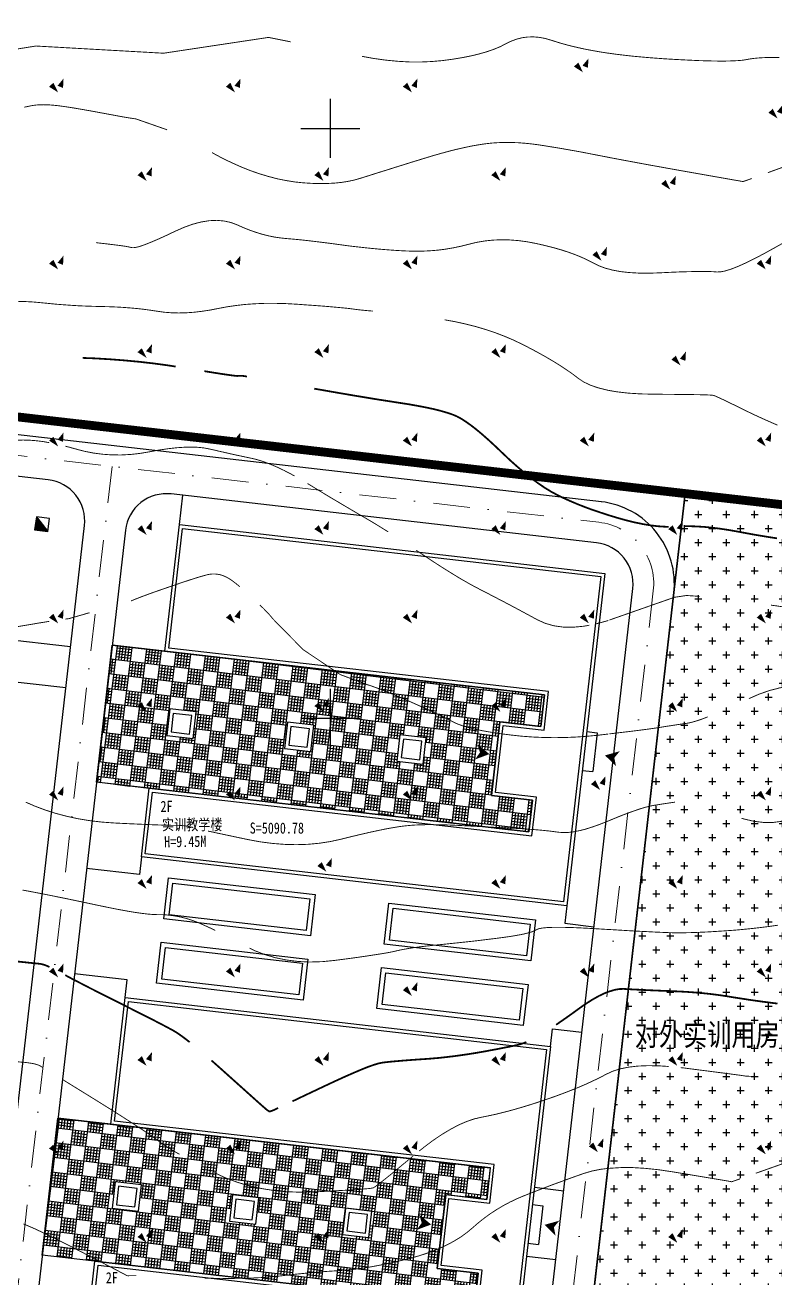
# Model space of a CAD drawing. Extents: x 496261 to 1768172, y 3738341 to 4579341.
# Drawn here: x 497048.2 to 497175.4, y 4379305.1 to 4379517.5 of the extents above; entities that cross this region are included whole.
import ezdxf

# ---------------------------------------------------------------- set-up
doc = ezdxf.new("R2010")
doc.units = 0
doc.header["$MEASUREMENT"] = 0
doc.linetypes.add('DASHDOT2', pattern=[0.5, 0.25, -0.125, 0, -0.125])
doc.linetypes.add('DIVIDE', pattern=[1.25, 0.5, -0.25, 0, -0.25, 0, -0.25])
doc.layers.get('0').update_dxf_attribs({"color": 8, "linetype": 'CONTINUOUS'})
for name, color, linetype in [('0-road', 33, 'CONTINUOUS'), ('DGX', 8, 'CONTINUOUS'), ('DMTZ', 8, 'CONTINUOUS'), ('GN-草地', 7, 'CONTINUOUS'), ('PUB_DIM', 3, 'CONTINUOUS'), ('PUB_TEXT', 7, 'CONTINUOUS'), ('TK', 8, 'CONTINUOUS'), ('WALL', 2, 'CONTINUOUS'), ('小品', 1, 'CONTINUOUS'), ('用地红线', 1, 'DIVIDE'), ('看线', 92, 'CONTINUOUS'), ('车行道', 5, 'CONTINUOUS'), ('铺地', 25, 'CONTINUOUS')]:
    doc.layers.add(name, color=color, linetype=linetype)
doc.layers.add('道路红线', color=1, linetype='CONTINUOUS', lineweight=0)
doc.styles.add('HT', font='simhei.ttf', dxfattribs={"width": 0.8})
pattern_1 = [(353, (525972.8787, 4388733.8163), (0.30467336, 2.48136538), []), (353, (525972.9396, 4388734.3126), (0.6093467, 4.96273076), [2.5, -2.5]), (353, (525973.0006, 4388734.809), (0.6093467, 4.96273076), [2.5, -2.5]), (353, (525973.0615, 4388735.305), (0.6093467, 4.96273076), [2.5, -2.5]), (353, (525973.1224, 4388735.8014), (0.6093467, 4.96273076), [2.5, -2.5]), (353, (525973.2443, 4388736.794), (0.6093467, 4.96273076), [-2.5, 2.5]), (353, (525973.305, 4388737.29), (0.6093467, 4.96273076), [-2.5, 2.5]), (353, (525973.366, 4388737.7865), (0.6093467, 4.96273076), [-2.5, 2.5]), (353, (525973.427, 4388738.283), (0.6093467, 4.96273076), [-2.5, 2.5]), (83, (525972.8787, 4388733.8163), (-2.48136538, 0.30467336), []), (83, (525973.375, 4388733.7554), (-4.96273076, 0.6093467), [2.5, -2.5]), (83, (525973.871, 4388733.6945), (-4.96273076, 0.6093467), [2.5, -2.5]), (83, (525974.3675, 4388733.6335), (-4.96273076, 0.6093467), [2.5, -2.5]), (83, (525974.864, 4388733.5726), (-4.96273076, 0.6093467), [2.5, -2.5]), (83, (525975.8563, 4388733.4507), (-4.96273076, 0.6093467), [-2.5, 2.5]), (83, (525976.3526, 4388733.39), (-4.96273076, 0.6093467), [-2.5, 2.5]), (83, (525976.849, 4388733.329), (-4.96273076, 0.6093467), [-2.5, 2.5]), (83, (525977.345, 4388733.268), (-4.96273076, 0.6093467), [-2.5, 2.5])]

# ---------------------------------------------------------------- blocks, each defined once
blk = doc.blocks.new('gc090')
for points in [[(-1.02, 0.41, 1, 0, 0), (0.15, -0.9, 0, 0, 0)], [(1.07, 1.45, 0, 1, 0), (0.52, 0.05, 1, 1, 0)]]:
    blk.add_lwpolyline(points, format="xyseb")
blk = doc.blocks.new('QAWE32')
at = {"layer": 'WALL', "color": 6, "ltscale": 10}
for p, q in [((4264959, -5852623), (4266759, -5852623)), ((4266759, -5852623), (4266759, -5859223)), ((4264959, -5859223), (4266759, -5859223))]:
    blk.add_line(p, q, dxfattribs=at)
at = {"layer": 'WALL', "ltscale": 10}
for points in [[(4192359, -5847223), (4192359, -5825623), (4264959, -5825623), (4264959, -5882323), (4192359, -5882323), (4192359, -5870623), (4257159, -5870623), (4257159, -5865223), (4250157, -5865223), (4250157, -5852623), (4257159, -5852623), (4257159, -5847223), (4192359, -5847223)], [(4192959, -5846623), (4192959, -5826223), (4264359, -5826223), (4264359, -5881723), (4192959, -5881723), (4192959, -5871223), (4257759, -5871223), (4257759, -5864623), (4250757, -5864623), (4250757, -5853223), (4257759, -5853223), (4257759, -5846623)]]:
    blk.add_lwpolyline(points, close=True, dxfattribs=at)

msp = doc.modelspace()

# ---------------------------------------------------------------- hatches: boundary and pattern name
h = msp.add_hatch()
h.set_pattern_fill('CROSS', color=8, scale=1.5, style=0)
h.set_pattern_definition([(0, (492730.299, 4384732.8264), (2.38125, 2.38125), [1.190625, -3.571875]), (90, (492730.8944, 4384732.2311), (-2.38125, 2.38125), [1.190625, -3.571875])])
h.paths.add_polyline_path([(497160.17, 4379438.09), (497205, 4379432.95), (497181.73, 4379248.73), (497139, 4379253.64)])
at = {"layer": 'GN-草地'}
h = msp.add_hatch(dxfattribs=at)
h.set_pattern_fill('LZX_PAT003', color=8, scale=4, angle=353, style=0)
h.set_pattern_definition(pattern_1)
h.paths.add_polyline_path([(497063.01, 4379412.41), (497060.34, 4379389.16), (497133.66, 4379380.74), (497134.28, 4379386.11), (497127.32, 4379386.91), (497128.76, 4379399.42), (497129.35, 4379399.36), (497135.71, 4379398.63), (497136.33, 4379403.99)])
h.paths.add_polyline_path([(497111.77, 4379397.2), (497116.24, 4379396.69), (497115.73, 4379392.22), (497111.26, 4379392.73)], flags=16)
h.paths.add_polyline_path([(497097.19, 4379398.83), (497096.67, 4379394.36), (497092.2, 4379394.87), (497092.72, 4379399.34)], flags=16)
h.paths.add_polyline_path([(497077.23, 4379401.07), (497076.72, 4379396.6), (497072.25, 4379397.11), (497072.76, 4379401.58)], flags=16)
h = msp.add_hatch(dxfattribs=at)
h.set_pattern_fill('LZX_PAT003', color=8, scale=4, angle=353, style=0)
h.set_pattern_definition(pattern_1)
h.paths.add_polyline_path([(497053.81, 4379332.23), (497051.14, 4379308.99), (497124.46, 4379300.57), (497125.07, 4379305.93), (497118.11, 4379306.73), (497119.55, 4379319.25), (497120.15, 4379319.18), (497126.51, 4379318.45), (497127.12, 4379323.82)])
h.paths.add_polyline_path([(497102.58, 4379316.99), (497107.05, 4379316.47), (497106.53, 4379312), (497102.06, 4379312.52)], flags=16)
h.paths.add_polyline_path([(497087.87, 4379318.71), (497087.36, 4379314.24), (497082.89, 4379314.75), (497083.4, 4379319.23)], flags=16)
h.paths.add_polyline_path([(497067.96, 4379320.9), (497067.44, 4379316.43), (497062.97, 4379316.94), (497063.49, 4379321.41)], flags=16)
at = {"layer": 'PUB_DIM'}
for points in [[(497125.36, 4379394.2), (497124.53, 4379393.03), (497126.97, 4379393.93), (497124.97, 4379395.59)], [(497148.15, 4379393.31), (497149.07, 4379394.42), (497146.57, 4379393.71), (497148.43, 4379391.9)], [(497115.48, 4379314.46), (497114.65, 4379313.29), (497117.09, 4379314.19), (497115.09, 4379315.85)], [(497137.9, 4379313.73), (497138.82, 4379314.84), (497136.32, 4379314.14), (497138.18, 4379312.32)]]:
    msp.add_hatch(color=256, dxfattribs=at).paths.add_polyline_path(points)
at = {"layer": '看线'}
msp.add_hatch(color=256, dxfattribs=at).paths.add_polyline_path([(497049.85, 4379431.95), (497052.08, 4379431.64), (497050.15, 4379434.18)])

# ---------------------------------------------------------------- linework, layer by layer
for p, q in [((497160.17, 4379438.09, 1400.7), (497155.72, 4379399.34, 1400.7)), ((497071.95, 4379411.38, 1400.7), (497063.01, 4379412.41, 1400.7))]:
    msp.add_line(p, q)
at = {"color": 99}
for p, q in [((497069.28, 4379388.13, 1400.7), (497060.34, 4379389.16, 1400.7)), ((497062.75, 4379331.21, 1400.7), (497053.81, 4379332.23, 1400.7))]:
    msp.add_line(p, q, dxfattribs=at)
at = {"elevation": 1400.7}
for points in [[(497074.41, 4379432.84), (497074.98, 4379437.81)], [(497067.95, 4379376.51), (497067.61, 4379373.53), (497058.66, 4379374.56)], [(497140.07, 4379368.23), (497139.73, 4379365.25), (497144.7, 4379364.68)], [(497065.21, 4379352.67), (497065.55, 4379355.65), (497056.61, 4379356.67)], [(497137.34, 4379344.39), (497137.68, 4379347.37), (497142.65, 4379346.8)], [(497139.56, 4379319.87), (497134.59, 4379320.44)], [(497138.22, 4379308.22), (497133.25, 4379308.79)]]:
    msp.add_lwpolyline(points, dxfattribs=at)
for points in [[(497160.17, 4379438.09), (497205, 4379432.95), (497181.73, 4379248.73), (497139, 4379253.64)], [(497060.34, 4379389.16), (497063.01, 4379412.41), (497136.33, 4379403.99), (497135.71, 4379398.63), (497129.35, 4379399.36), (497128.76, 4379399.42), (497127.32, 4379386.91), (497134.28, 4379386.11), (497133.66, 4379380.74)], [(497051.14, 4379308.99), (497053.81, 4379332.23), (497127.12, 4379323.82), (497126.51, 4379318.45), (497120.15, 4379319.18), (497119.55, 4379319.25), (497118.11, 4379306.73), (497125.07, 4379305.93), (497124.46, 4379300.57)]]:
    msp.add_lwpolyline(points, close=True, dxfattribs=at)
at = {"layer": '0-road', "linetype": 'Continuous', "ltscale": 5}
for p, q in [((497055.93, 4379412.1, 1400.7), (497044.01, 4379413.47, 1400.7)), ((497055.13, 4379405.15, 1400.7), (497043.21, 4379406.52, 1400.7))]:
    msp.add_line(p, q, dxfattribs=at)
at = {"layer": 'DGX', "color": 8, "linetype": 'Continuous'}
for points, const_width, elevation in [([(497023.29, 4379507.85), (497035.55, 4379511.65), (497050.07, 4379513.96), (497071.71, 4379512.74), (497089.51, 4379515.42), (497093.25, 4379514.67)], 0.15, 1409.5), ([(497105.37, 4379512.21), (497107.42, 4379511.84), (497109.46, 4379511.56), (497111.45, 4379511.37), (497113.4, 4379511.26), (497115.31, 4379511.25), (497117.17, 4379511.33), (497118.99, 4379511.49), (497120.73, 4379511.72), (497122.35, 4379511.99), (497123.87, 4379512.29), (497125.27, 4379512.63), (497126.56, 4379513), (497127.73, 4379513.41), (497128.8, 4379513.85), (497129.74, 4379514.34), (497130.65, 4379514.78), (497131.57, 4379515.12), (497132.5, 4379515.36), (497133.46, 4379515.49), (497134.43, 4379515.51), (497135.42, 4379515.43), (497136.43, 4379515.24), (497137.46, 4379514.94), (497138.52, 4379514.6), (497139.62, 4379514.28), (497140.76, 4379513.98), (497141.94, 4379513.7), (497143.17, 4379513.43), (497144.44, 4379513.19), (497145.75, 4379512.96), (497147.1, 4379512.75), (497147.15, 4379512.74)], 0.15, 1409.5), ([(497147.13, 4379512.75), (497148.51, 4379512.56), (497150, 4379512.38), (497151.56, 4379512.21), (497153.2, 4379512.06), (497154.92, 4379511.92), (497156.71, 4379511.79), (497158.58, 4379511.68), (497160.53, 4379511.58), (497162.42, 4379511.49), (497164.13, 4379511.44), (497165.66, 4379511.41), (497167.01, 4379511.41), (497168.18, 4379511.44), (497169.17, 4379511.49), (497169.97, 4379511.56), (497170.59, 4379511.67), (497171.16, 4379511.77), (497171.81, 4379511.86), (497172.52, 4379511.93), (497173.32, 4379511.98), (497174.18, 4379512.02), (497175.12, 4379512.03), (497176.13, 4379512.03)], 0.15, 1409.5), ([(497048.11, 4379503.6), (497048.43, 4379503.66), (497048.77, 4379503.73), (497049.14, 4379503.81), (497049.53, 4379503.88), (497049.95, 4379503.94), (497050.4, 4379503.98), (497050.88, 4379504), (497051.39, 4379504.01), (497051.93, 4379504), (497052.49, 4379503.97), (497053.08, 4379503.92), (497053.77, 4379503.85), (497054.6, 4379503.74), (497055.58, 4379503.6), (497056.71, 4379503.42), (497057.98, 4379503.2), (497059.41, 4379502.95), (497060.98, 4379502.66), (497062.71, 4379502.34), (497064.43, 4379502.02), (497066.01, 4379501.75), (497067.04, 4379501.6)], 0.15, 1409), ([(497067.04, 4379501.6), (497072.31, 4379499.76)], 0.15, 1409), ([(497071.62, 4379500), (497072.31, 4379499.76)], 0.15, 1409), ([(497079.94, 4379495.9), (497080.52, 4379495.56), (497081.85, 4379494.86), (497083.33, 4379494.15), (497084.89, 4379493.46), (497086.43, 4379492.84), (497087.96, 4379492.31), (497089.48, 4379491.85), (497090.98, 4379491.46), (497092.47, 4379491.16), (497093.94, 4379490.92), (497095.4, 4379490.77), (497096.82, 4379490.68), (497098.18, 4379490.64), (497099.47, 4379490.66), (497100.7, 4379490.72), (497101.87, 4379490.84), (497102.97, 4379491.01), (497104, 4379491.23), (497104.97, 4379491.5), (497105.96, 4379491.81), (497107.03, 4379492.15), (497108.2, 4379492.52), (497109.46, 4379492.91), (497110.82, 4379493.34), (497112.26, 4379493.79), (497113.8, 4379494.27), (497115.43, 4379494.77), (497117.06, 4379495.27), (497118.62, 4379495.72), (497120.1, 4379496.12), (497121.5, 4379496.47), (497122.82, 4379496.77), (497124.07, 4379497.03), (497125.23, 4379497.23), (497126.32, 4379497.39), (497127.38, 4379497.51), (497128.46, 4379497.58), (497129.56, 4379497.62), (497130.68, 4379497.61), (497131.82, 4379497.57), (497132.98, 4379497.48), (497134.16, 4379497.36), (497135.37, 4379497.2), (497136.59, 4379497.01), (497137.81, 4379496.81), (497139.05, 4379496.61), (497140.29, 4379496.39), (497141.55, 4379496.17), (497142.81, 4379495.94), (497144.08, 4379495.69), (497145.36, 4379495.44), (497146.72, 4379495.18), (497147.15, 4379495.09)], 0.15, 1409), ([(497174.18, 4379492.49), (497174.86, 4379492.74), (497176.54, 4379493.35), (497178.49, 4379494.06), (497180.72, 4379494.87), (497182.94, 4379495.67), (497184.88, 4379496.37), (497186.52, 4379496.96), (497187.88, 4379497.45), (497188.94, 4379497.82), (497189.72, 4379498.09), (497190.21, 4379498.25), (497190.41, 4379498.3), (497190.46, 4379498.3), (497190.53, 4379498.32), (497190.6, 4379498.34), (497190.68, 4379498.37), (497190.77, 4379498.41), (497190.87, 4379498.46), (497190.97, 4379498.52), (497191.09, 4379498.58), (497191.29, 4379498.7), (497191.66, 4379498.89), (497191.7, 4379498.91)], 0.15, 1409), ([(497147.15, 4379495.09), (497148.22, 4379494.89), (497149.86, 4379494.58), (497151.64, 4379494.25), (497153.57, 4379493.89), (497155.63, 4379493.52), (497157.85, 4379493.12), (497160.2, 4379492.7), (497162.48, 4379492.3), (497164.45, 4379491.95), (497166.12, 4379491.66), (497167.49, 4379491.42), (497168.55, 4379491.23), (497169.32, 4379491.1), (497169.78, 4379491.02), (497169.94, 4379490.99), (497169.96, 4379490.99), (497170, 4379491), (497170.06, 4379491.02), (497170.13, 4379491.04), (497170.23, 4379491.07), (497170.34, 4379491.11), (497170.47, 4379491.15), (497170.62, 4379491.2), (497170.91, 4379491.31), (497171.45, 4379491.5)], 0.15, 1409), ([(497060.23, 4379480.63), (497061.82, 4379480.45), (497063.22, 4379480.28), (497064.36, 4379480.14), (497065.25, 4379480.01), (497065.88, 4379479.89), (497066.26, 4379479.8), (497066.59, 4379479.77), (497067.09, 4379479.84), (497067.76, 4379480.02), (497068.6, 4379480.31), (497069.6, 4379480.71), (497070.77, 4379481.21), (497072.11, 4379481.82), (497073.61, 4379482.53), (497075.17, 4379483.22), (497076.66, 4379483.76), (497078.08, 4379484.13), (497079.44, 4379484.35), (497080.74, 4379484.41), (497081.97, 4379484.3), (497083.13, 4379484.05), (497084.23, 4379483.63), (497085.29, 4379483.16), (497086.34, 4379482.74), (497087.38, 4379482.38), (497088.41, 4379482.06), (497089.43, 4379481.8), (497090.44, 4379481.59), (497091.44, 4379481.44), (497092.43, 4379481.33), (497093.44, 4379481.25), (497094.49, 4379481.15), (497095.58, 4379481.04), (497096.71, 4379480.91), (497097.88, 4379480.77), (497099.09, 4379480.62), (497100.35, 4379480.46), (497101.65, 4379480.28), (497102.97, 4379480.1), (497104.31, 4379479.94), (497105.66, 4379479.79), (497107.02, 4379479.65), (497108.39, 4379479.52), (497109.78, 4379479.41), (497111.17, 4379479.31), (497112.58, 4379479.23), (497113.99, 4379479.18), (497115.39, 4379479.18), (497116.77, 4379479.24), (497118.14, 4379479.35), (497119.5, 4379479.52), (497120.84, 4379479.75), (497122.17, 4379480.03), (497123.48, 4379480.36), (497124.8, 4379480.68), (497126.15, 4379480.91), (497127.53, 4379481.06), (497128.94, 4379481.12), (497130.38, 4379481.09), (497131.85, 4379480.98), (497133.35, 4379480.78), (497134.87, 4379480.49), (497136.37, 4379480.15), (497137.79, 4379479.79), (497139.13, 4379479.41), (497140.39, 4379479), (497141.57, 4379478.57), (497142.67, 4379478.12), (497143.69, 4379477.64), (497144.51, 4379477.22)], 0.15, 1408.5), ([(497173.47, 4379478.73), (497175.26, 4379479.72), (497177.1, 4379480.75)], 0.15, 1408.5), ([(497147.15, 4379476.16), (497147.89, 4379475.97), (497149.23, 4379475.72), (497150.69, 4379475.56), (497152.27, 4379475.47), (497153.98, 4379475.45), (497155.81, 4379475.51), (497157.62, 4379475.6), (497159.26, 4379475.67), (497160.73, 4379475.71), (497162.03, 4379475.74), (497163.15, 4379475.75), (497164.11, 4379475.74), (497164.89, 4379475.71), (497165.5, 4379475.66), (497166.12, 4379475.67), (497166.9, 4379475.82), (497167.86, 4379476.11), (497169, 4379476.55), (497170.3, 4379477.13), (497171.78, 4379477.85), (497173.47, 4379478.73)], 0.15, 1408.5), ([(497144.51, 4379477.22), (497144.63, 4379477.15), (497145.6, 4379476.68), (497146.68, 4379476.28), (497147.15, 4379476.16)], 0.15, 1408.5), ([(497047.09, 4379470.66), (497048.33, 4379470.64), (497049.62, 4379470.57), (497050.93, 4379470.45), (497052.26, 4379470.32), (497053.57, 4379470.19), (497054.87, 4379470.09), (497056.17, 4379470), (497057.45, 4379469.92), (497058.73, 4379469.87), (497059.99, 4379469.83), (497061.24, 4379469.8), (497062.48, 4379469.77), (497063.71, 4379469.72), (497064.91, 4379469.65), (497066.11, 4379469.56), (497067.29, 4379469.45), (497068.45, 4379469.32), (497069.6, 4379469.16), (497070.73, 4379468.99), (497071.88, 4379468.83), (497073.06, 4379468.74), (497074.29, 4379468.71), (497075.56, 4379468.74), (497076.86, 4379468.83), (497078.21, 4379468.99), (497079.6, 4379469.2), (497081.03, 4379469.48), (497082.51, 4379469.76), (497084.04, 4379469.98), (497085.61, 4379470.16), (497087.23, 4379470.27), (497088.91, 4379470.34), (497090.63, 4379470.34), (497092.4, 4379470.3), (497094.22, 4379470.2), (497095.98, 4379470.07), (497097.58, 4379469.96), (497099.02, 4379469.85), (497100.29, 4379469.74), (497101.4, 4379469.64), (497102.35, 4379469.55), (497103.13, 4379469.47), (497103.75, 4379469.39), (497104.31, 4379469.31), (497104.88, 4379469.24), (497105.48, 4379469.18), (497106.11, 4379469.12), (497106.76, 4379469.06), (497107.25, 4379469.03)], 0.15, 1408), ([(497119.37, 4379467.55), (497121.06, 4379467.25), (497122.84, 4379466.86), (497124.59, 4379466.42), (497126.28, 4379465.92), (497127.94, 4379465.37), (497129.55, 4379464.75), (497131.12, 4379464.08), (497132.64, 4379463.35), (497134.11, 4379462.59), (497135.48, 4379461.85), (497136.78, 4379461.12), (497137.99, 4379460.4), (497139.12, 4379459.69), (497140.16, 4379459), (497141.13, 4379458.32), (497142.01, 4379457.65), (497142.94, 4379457.02), (497144.07, 4379456.48), (497145.39, 4379456.02), (497146.9, 4379455.64), (497147.15, 4379455.59)], 0.15, 1408), ([(497058.01, 4379461.09), (497060.12, 4379461.01), (497062.61, 4379460.86), (497065.08, 4379460.67), (497067.52, 4379460.44), (497069.92, 4379460.17), (497072.29, 4379459.85), (497073.78, 4379459.62)], 0.3, 1407.5), ([(497078.63, 4379458.84), (497078.72, 4379458.83), (497080.34, 4379458.57), (497081.67, 4379458.36), (497082.73, 4379458.21), (497083.51, 4379458.1), (497084, 4379458.04), (497084.21, 4379458.03), (497084.29, 4379458.04), (497084.37, 4379458.05), (497084.47, 4379458.06), (497084.57, 4379458.06), (497084.67, 4379458.07), (497084.79, 4379458.06), (497084.91, 4379458.06), (497085.05, 4379458.05), (497085.32, 4379458.02), (497085.85, 4379457.93)], 0.3, 1407.5), ([(497097.26, 4379455.88), (497099.43, 4379455.5), (497101.61, 4379455.12), (497103.72, 4379454.76), (497105.77, 4379454.42), (497107.76, 4379454.09), (497109.69, 4379453.79), (497111.55, 4379453.5), (497113.31, 4379453.23), (497114.93, 4379452.94), (497116.39, 4379452.66), (497117.71, 4379452.37), (497118.87, 4379452.07), (497119.89, 4379451.77), (497120.76, 4379451.47), (497121.48, 4379451.17), (497122.16, 4379450.8), (497122.93, 4379450.31), (497123.78, 4379449.71), (497124.71, 4379448.99), (497125.72, 4379448.15), (497126.81, 4379447.19), (497127.98, 4379446.11), (497129.23, 4379444.92), (497130.51, 4379443.71), (497131.76, 4379442.6), (497132.97, 4379441.57), (497134.15, 4379440.64), (497135.29, 4379439.8), (497136.4, 4379439.05), (497137.48, 4379438.39), (497138.53, 4379437.83), (497139.59, 4379437.31), (497140.71, 4379436.81), (497141.89, 4379436.31), (497143.13, 4379435.82), (497144.43, 4379435.34), (497145.8, 4379434.88), (497147.15, 4379434.44)], 0.3, 1407.5), ([(497147.15, 4379455.59), (497148.61, 4379455.34), (497150.51, 4379455.12), (497152.6, 4379454.99), (497154.88, 4379454.94), (497157.13, 4379454.92), (497159.08, 4379454.9), (497160.76, 4379454.89), (497162.16, 4379454.86), (497163.28, 4379454.84), (497164.11, 4379454.81), (497164.67, 4379454.78), (497164.94, 4379454.74), (497165.14, 4379454.68), (497165.46, 4379454.54), (497165.91, 4379454.34), (497166.49, 4379454.07), (497167.19, 4379453.74), (497168.02, 4379453.33), (497168.98, 4379452.87), (497170.07, 4379452.33), (497171.21, 4379451.77), (497172.36, 4379451.23), (497173.52, 4379450.7), (497174.67, 4379450.19), (497175.83, 4379449.69)], 0.15, 1408), ([(497027.9, 4379441.59), (497029.09, 4379441.98), (497030.93, 4379442.55), (497032.79, 4379443.14), (497034.48, 4379443.68), (497035.99, 4379444.17), (497037.32, 4379444.62), (497038.47, 4379445.01), (497039.44, 4379445.36), (497040.23, 4379445.67), (497040.85, 4379445.92), (497041.4, 4379446.14), (497042.01, 4379446.34), (497042.67, 4379446.52), (497043.4, 4379446.68), (497044.17, 4379446.83), (497045, 4379446.95), (497045.89, 4379447.05), (497046.84, 4379447.13), (497047.84, 4379447.17), (497048.91, 4379447.15), (497050.06, 4379447.06), (497051.27, 4379446.91), (497052.36, 4379446.72)], 0.15, 1407), ([(497055.05, 4379446.13), (497055.3, 4379446.07), (497056.79, 4379445.66), (497058.31, 4379445.26), (497059.85, 4379444.96), (497061.4, 4379444.76), (497062.97, 4379444.65), (497064.56, 4379444.64), (497066.16, 4379444.73), (497067.77, 4379444.91), (497069.4, 4379445.19), (497070.99, 4379445.48), (497072.49, 4379445.7), (497073.89, 4379445.86), (497075.2, 4379445.95), (497076.42, 4379445.98), (497077.54, 4379445.94), (497078.57, 4379445.83), (497079.51, 4379445.65), (497080.4, 4379445.45), (497081.29, 4379445.24), (497082.19, 4379445.04), (497083.1, 4379444.83), (497084, 4379444.63), (497084.91, 4379444.44), (497085.82, 4379444.24), (497086.74, 4379444.05), (497087.69, 4379443.81), (497088.71, 4379443.49), (497089.79, 4379443.08), (497090.94, 4379442.59), (497092.16, 4379442.01), (497093.44, 4379441.34), (497093.92, 4379441.07)], 0.15, 1407), ([(497096.11, 4379439.8), (497096.2, 4379439.75), (497097.62, 4379438.89), (497098.98, 4379438.06), (497100.28, 4379437.28), (497101.53, 4379436.54), (497102.72, 4379435.83), (497103.85, 4379435.17), (497104.92, 4379434.54), (497105.94, 4379433.95), (497106.95, 4379433.36), (497108.02, 4379432.71), (497109.15, 4379432.01), (497109.81, 4379431.6)], 0.15, 1407), ([(497147.15, 4379434.44), (497148.7, 4379433.97), (497150.18, 4379433.56), (497151.6, 4379433.21), (497152.96, 4379432.93), (497154.26, 4379432.71), (497155.49, 4379432.56), (497156.67, 4379432.48), (497157.36, 4379432.46)], 0.3, 1407.5), ([(497160.05, 4379432.55), (497161, 4379432.56), (497162.19, 4379432.52), (497163.44, 4379432.44), (497164.76, 4379432.31), (497166.15, 4379432.13), (497167.61, 4379431.91), (497169.13, 4379431.64), (497170.63, 4379431.36), (497172.05, 4379431.1), (497173.37, 4379430.88), (497174.6, 4379430.68), (497175.74, 4379430.51)], 0.3, 1407.5), ([(497114.55, 4379428.5), (497115.66, 4379427.75), (497117.08, 4379426.8), (497118.46, 4379425.9), (497119.79, 4379425.06), (497121.07, 4379424.27), (497122.3, 4379423.53), (497123.49, 4379422.85), (497124.63, 4379422.23), (497125.72, 4379421.66), (497126.8, 4379421.11), (497127.91, 4379420.53), (497129.05, 4379419.94), (497130.21, 4379419.33), (497131.4, 4379418.7), (497132.61, 4379418.05), (497133.85, 4379417.38), (497135.12, 4379416.69), (497136.46, 4379416.09), (497137.91, 4379415.68), (497139.49, 4379415.46), (497141.17, 4379415.44), (497142.98, 4379415.61), (497143.92, 4379415.78)], 0.15, 1407), ([(497066.19, 4379419.89), (497066.65, 4379420.09), (497068.17, 4379420.68), (497069.92, 4379421.32), (497071.7, 4379421.94), (497073.3, 4379422.49), (497074.72, 4379422.98), (497075.97, 4379423.39), (497077.05, 4379423.74), (497077.95, 4379424.01), (497078.68, 4379424.22), (497079.23, 4379424.36), (497079.69, 4379424.44), (497080.16, 4379424.47), (497080.61, 4379424.45), (497081.07, 4379424.39), (497081.52, 4379424.28), (497081.97, 4379424.12), (497082.42, 4379423.91), (497082.87, 4379423.65), (497083.34, 4379423.33), (497083.89, 4379422.92), (497084.51, 4379422.42), (497084.65, 4379422.3)], 0.15, 1406.5), ([(497147.32, 4379416.66), (497158.33, 4379420.51), (497160.4, 4379420.82), (497162.6, 4379420.67)], 0.15, 1407), ([(497088.05, 4379419.2), (497088.68, 4379418.59), (497089.62, 4379417.61), (497090.31, 4379416.79)], 0.15, 1406.5), ([(497174.72, 4379419.18), (497175.69, 4379419.05), (497177.45, 4379418.79), (497179.06, 4379418.53), (497180.51, 4379418.26), (497181.82, 4379417.99), (497182.97, 4379417.71), (497183.97, 4379417.43), (497184.9, 4379417.13), (497185.85, 4379416.79), (497186.81, 4379416.43), (497187.79, 4379416.03), (497188.78, 4379415.59), (497189.79, 4379415.13), (497190.81, 4379414.63), (497191.84, 4379414.09)], 0.15, 1407), ([(497045.84, 4379415.36), (497048.22, 4379415.75), (497050.51, 4379416.14), (497052.36, 4379416.44)], 0.15, 1406.5), ([(497055.05, 4379416.82), (497055.65, 4379416.89), (497059.15, 4379417.9)], 0.15, 1406.5), ([(497090.31, 4379416.79), (497095.39, 4379411.63), (497101.7, 4379407.4), (497106.32, 4379405.68)], 0.15, 1406.5), ([(497145.05, 4379416.01), (497146.94, 4379416.52), (497147.15, 4379416.6)], 0.15, 1407), ([(497106.32, 4379405.68), (497106.87, 4379405.51), (497108.26, 4379405.01), (497109.77, 4379404.42), (497111.4, 4379403.74), (497113.03, 4379403.04), (497114.52, 4379402.38), (497115.88, 4379401.77), (497117.11, 4379401.21), (497118.21, 4379400.7), (497119.17, 4379400.23), (497120, 4379399.81), (497120.7, 4379399.44), (497121.41, 4379399.1), (497122.27, 4379398.78), (497123.28, 4379398.47), (497124.44, 4379398.18), (497125.75, 4379397.9), (497127.21, 4379397.64), (497128.82, 4379397.4), (497130.57, 4379397.17), (497132.41, 4379396.97), (497134.27, 4379396.83), (497136.13, 4379396.75), (497138.01, 4379396.72), (497139.9, 4379396.75), (497141.8, 4379396.83), (497143.71, 4379396.97), (497145.63, 4379397.16), (497147.15, 4379397.34)], 0.15, 1406.5), ([(497170.97, 4379403.34), (497172.69, 4379404.09), (497174.52, 4379404.73), (497176.25, 4379405.17), (497177.9, 4379405.42), (497179.44, 4379405.46), (497180.89, 4379405.31), (497182.24, 4379404.96), (497183.5, 4379404.41), (497184.66, 4379403.81), (497185.73, 4379403.28), (497186.69, 4379402.82), (497187.56, 4379402.45), (497188.33, 4379402.16), (497189, 4379401.94), (497189.57, 4379401.8), (497190.04, 4379401.75)], 0.15, 1406.5), ([(497147.33, 4379397.36), (497147.48, 4379397.38), (497149.16, 4379397.58), (497150.68, 4379397.76), (497152.04, 4379397.93), (497153.23, 4379398.08), (497154.26, 4379398.22), (497155.12, 4379398.34), (497155.82, 4379398.45), (497156.44, 4379398.55), (497157.04, 4379398.65), (497157.65, 4379398.74), (497158.24, 4379398.83), (497158.84, 4379398.92), (497159.42, 4379399.01), (497160, 4379399.09), (497160.57, 4379399.17), (497161.23, 4379399.31), (497162.07, 4379399.55), (497163.08, 4379399.89), (497163.98, 4379400.24)], 0.15, 1406.5), ([(497169.7, 4379383.07), (497170.14, 4379382.93), (497171.83, 4379382.54), (497173.45, 4379382.35), (497175.01, 4379382.34), (497176.49, 4379382.53), (497177.91, 4379382.91), (497179.27, 4379383.48), (497180.55, 4379384.25), (497181.77, 4379385.05), (497182.91, 4379385.74), (497183.99, 4379386.32), (497184.99, 4379386.79), (497185.92, 4379387.15), (497186.79, 4379387.39), (497187.58, 4379387.53), (497188.3, 4379387.55)], 0.15, 1406), ([(497048.34, 4379385.79), (497049.77, 4379385.16), (497051.57, 4379384.48), (497053.41, 4379383.89), (497055.3, 4379383.39), (497057.23, 4379382.97), (497059.21, 4379382.65), (497061.23, 4379382.41), (497063.29, 4379382.26), (497065.28, 4379382.16), (497067.06, 4379382.08), (497068.63, 4379382.01), (497070, 4379381.95), (497071.17, 4379381.91), (497072.13, 4379381.88), (497072.88, 4379381.87), (497073.43, 4379381.86), (497073.87, 4379381.86), (497074.29, 4379381.85), (497074.68, 4379381.83), (497075.05, 4379381.8), (497075.4, 4379381.76), (497075.73, 4379381.7), (497076.04, 4379381.64), (497076.32, 4379381.56), (497076.71, 4379381.46), (497076.77, 4379381.45)], 0.15, 1406), ([(497147.15, 4379382.61), (497148.36, 4379383.11), (497149.58, 4379383.6), (497150.7, 4379384.02), (497151.72, 4379384.38), (497152.63, 4379384.69), (497153.45, 4379384.93), (497154.17, 4379385.11), (497154.78, 4379385.23), (497155.34, 4379385.32), (497155.9, 4379385.41), (497156.45, 4379385.5), (497157, 4379385.58), (497157.54, 4379385.66), (497158.08, 4379385.74), (497158.42, 4379385.79)], 0.15, 1406), ([(497079.25, 4379380.88), (497079.28, 4379380.88), (497080.61, 4379380.59), (497082.17, 4379380.26), (497083.96, 4379379.88), (497085.99, 4379379.45), (497088.11, 4379379.06), (497090.19, 4379378.79), (497092.23, 4379378.63), (497094.23, 4379378.58), (497096.19, 4379378.64), (497098.11, 4379378.82), (497099.99, 4379379.11), (497101.83, 4379379.51), (497103.58, 4379379.95), (497105.22, 4379380.34), (497106.74, 4379380.69), (497108.14, 4379380.99), (497109.42, 4379381.25), (497110.58, 4379381.46), (497111.61, 4379381.63), (497112.53, 4379381.75), (497113.42, 4379381.84), (497114.38, 4379381.91), (497115.41, 4379381.95), (497116.5, 4379381.97), (497117.67, 4379381.98), (497118.89, 4379381.96), (497120.19, 4379381.91), (497121.55, 4379381.85), (497122.93, 4379381.78), (497124.27, 4379381.71), (497125.57, 4379381.64), (497126.83, 4379381.57), (497128.05, 4379381.51), (497129.23, 4379381.45), (497130.37, 4379381.39), (497131.47, 4379381.34), (497132.53, 4379381.28), (497133.55, 4379381.21), (497134.52, 4379381.14), (497135.44, 4379381.06), (497136.32, 4379380.98), (497137.15, 4379380.89), (497137.94, 4379380.79), (497138.68, 4379380.69), (497139.44, 4379380.63), (497140.28, 4379380.65), (497141.2, 4379380.75), (497142.2, 4379380.95), (497143.29, 4379381.22), (497144.46, 4379381.59), (497145.71, 4379382.03), (497147.04, 4379382.57), (497147.15, 4379382.61)], 0.15, 1406), ([(497047.79, 4379370.89), (497049.19, 4379370.63), (497050.64, 4379370.35), (497052.17, 4379370.05), (497053.75, 4379369.73), (497055.39, 4379369.4), (497057.09, 4379369.04), (497058.86, 4379368.67), (497060.68, 4379368.28), (497062.47, 4379367.91), (497064.09, 4379367.59), (497065.57, 4379367.32), (497066.9, 4379367.1), (497068.07, 4379366.93), (497069.1, 4379366.81), (497069.97, 4379366.74), (497070.69, 4379366.72), (497071.33, 4379366.72), (497071.98, 4379366.69), (497072.63, 4379366.63), (497073.29, 4379366.55), (497073.95, 4379366.44), (497074.61, 4379366.31), (497075.27, 4379366.15), (497075.94, 4379365.96), (497076.67, 4379365.72), (497077.53, 4379365.39), (497078.52, 4379364.96), (497079.63, 4379364.45), (497080.49, 4379364.04)], 0.15, 1405.5), ([(497086.3, 4379361.03), (497087.07, 4379360.65), (497088.84, 4379359.96), (497090.67, 4379359.42), (497092.57, 4379359.03), (497094.52, 4379358.78), (497096.53, 4379358.69), (497098.6, 4379358.75), (497100.73, 4379358.96), (497102.79, 4379359.23), (497104.64, 4379359.48), (497106.28, 4379359.72), (497107.71, 4379359.94), (497108.93, 4379360.13), (497109.94, 4379360.31), (497110.74, 4379360.47), (497111.34, 4379360.61), (497111.88, 4379360.73), (497112.54, 4379360.86), (497113.3, 4379360.99), (497114.17, 4379361.13), (497115.16, 4379361.26), (497116.25, 4379361.39), (497117.46, 4379361.52), (497118.77, 4379361.65), (497120.13, 4379361.79), (497121.47, 4379361.93), (497122.79, 4379362.07), (497124.1, 4379362.21), (497125.38, 4379362.36), (497126.65, 4379362.52), (497127.9, 4379362.67), (497129.13, 4379362.83), (497130.29, 4379362.99), (497131.32, 4379363.16), (497132.24, 4379363.32), (497133.03, 4379363.49), (497133.7, 4379363.66), (497134.24, 4379363.83), (497134.67, 4379364), (497134.97, 4379364.18), (497135.33, 4379364.33), (497135.94, 4379364.45), (497136.79, 4379364.53), (497137.89, 4379364.57), (497139.23, 4379364.57), (497140.82, 4379364.54), (497142.64, 4379364.46), (497144.72, 4379364.35), (497146.83, 4379364.22), (497147.15, 4379364.2)], 0.15, 1405.5), ([(497147.15, 4379364.21), (497148.79, 4379364.11), (497150.58, 4379364), (497152.21, 4379363.91), (497153.67, 4379363.84), (497154.98, 4379363.77), (497156.12, 4379363.72), (497157.1, 4379363.68), (497158.05, 4379363.65), (497159.07, 4379363.64), (497160.19, 4379363.65), (497161.39, 4379363.68), (497162.67, 4379363.73), (497164.04, 4379363.79), (497165.5, 4379363.88), (497167.04, 4379363.98), (497168.6, 4379364.09), (497170.13, 4379364.23), (497171.62, 4379364.38), (497173.08, 4379364.55), (497174.5, 4379364.73), (497175.88, 4379364.93)], 0.15, 1405.5), ([(497025.93, 4379359.85), (497027.59, 4379359.94), (497029.72, 4379359.99), (497031.86, 4379359.99), (497034.03, 4379359.93), (497036.22, 4379359.82), (497038.43, 4379359.66), (497040.67, 4379359.45), (497042.8, 4379359.22), (497044.67, 4379359.01), (497046.3, 4379358.84), (497047.67, 4379358.7), (497048.8, 4379358.58), (497049.67, 4379358.49), (497050.3, 4379358.43), (497050.68, 4379358.39), (497050.95, 4379358.35), (497051.27, 4379358.27), (497051.64, 4379358.15), (497052.05, 4379357.99), (497052.36, 4379357.85)], 0.3, 1405), ([(497055.05, 4379356.46), (497055.69, 4379356.11), (497056.67, 4379355.59), (497057.81, 4379355.01), (497059.08, 4379354.35), (497060.51, 4379353.63), (497062.08, 4379352.84), (497063.79, 4379351.97), (497065.51, 4379351.11), (497067.07, 4379350.32), (497068.48, 4379349.61), (497069.75, 4379348.97), (497070.85, 4379348.4), (497071.81, 4379347.9), (497072.62, 4379347.47), (497073.27, 4379347.12), (497073.92, 4379346.73), (497074.7, 4379346.2), (497075.61, 4379345.52), (497076.14, 4379345.1)], 0.3, 1405), ([(497138.27, 4379348.05), (497138.96, 4379348.52), (497139.94, 4379349.2), (497141.01, 4379349.96), (497142.16, 4379350.8), (497143.33, 4379351.62), (497144.44, 4379352.32), (497145.48, 4379352.91), (497146.46, 4379353.38), (497147.15, 4379353.65)], 0.3, 1405), ([(497147.15, 4379353.65), (497148.23, 4379353.98), (497149.01, 4379354.11), (497149.74, 4379354.13), (497150.47, 4379354.09), (497151.29, 4379354.04), (497152.19, 4379354), (497153.17, 4379353.95), (497154.22, 4379353.9), (497155.37, 4379353.85), (497156.59, 4379353.8), (497157.89, 4379353.75), (497159.22, 4379353.69), (497160.51, 4379353.62), (497161.76, 4379353.53), (497162.98, 4379353.42), (497164.17, 4379353.3), (497165.32, 4379353.16), (497166.43, 4379353.01), (497167.51, 4379352.84), (497168.59, 4379352.66), (497169.71, 4379352.49), (497170.86, 4379352.31), (497172.05, 4379352.14), (497173.27, 4379351.97), (497174.52, 4379351.81), (497175.82, 4379351.64)], 0.3, 1405), ([(497127.36, 4379343.76), (497127.43, 4379343.77), (497128.56, 4379343.98), (497129.56, 4379344.18), (497130.43, 4379344.35), (497131.15, 4379344.5), (497131.73, 4379344.63), (497132.17, 4379344.74), (497132.48, 4379344.84), (497132.73, 4379344.93), (497133.01, 4379345.04), (497133.23, 4379345.14)], 0.3, 1405), ([(497040.05, 4379342.3), (497040.87, 4379342.24), (497042.4, 4379342.12), (497043.75, 4379342.02), (497044.95, 4379341.93), (497045.97, 4379341.85), (497046.83, 4379341.78), (497047.52, 4379341.73), (497048.1, 4379341.68), (497048.63, 4379341.62), (497049.11, 4379341.55), (497049.54, 4379341.48), (497049.92, 4379341.39), (497050.25, 4379341.3), (497050.53, 4379341.2), (497050.76, 4379341.09), (497051.08, 4379340.9), (497051.3, 4379340.78)], 0.15, 1404.5), ([(497079.84, 4379342), (497080.6, 4379341.33), (497082.18, 4379339.92), (497083.73, 4379338.53), (497085.09, 4379337.31), (497086.25, 4379336.27), (497087.21, 4379335.41), (497087.98, 4379334.72), (497088.56, 4379334.21), (497088.94, 4379333.88), (497089.12, 4379333.72), (497089.21, 4379333.65), (497089.28, 4379333.6), (497089.35, 4379333.55), (497089.41, 4379333.5), (497089.46, 4379333.47), (497089.5, 4379333.44), (497089.53, 4379333.42), (497089.56, 4379333.4), (497089.58, 4379333.39), (497089.6, 4379333.38), (497089.63, 4379333.38), (497089.65, 4379333.37), (497089.68, 4379333.37), (497089.7, 4379333.36), (497089.73, 4379333.36), (497089.76, 4379333.36), (497089.8, 4379333.37), (497089.85, 4379333.38), (497089.91, 4379333.4), (497089.99, 4379333.43), (497090.09, 4379333.47), (497090.19, 4379333.51), (497090.32, 4379333.56), (497090.46, 4379333.62), (497090.72, 4379333.74), (497091.14, 4379333.94)], 0.3, 1405), ([(497093.56, 4379335.08), (497094.04, 4379335.3), (497095.44, 4379335.97), (497097.07, 4379336.74), (497098.93, 4379337.62), (497100.81, 4379338.5), (497102.5, 4379339.27), (497104.01, 4379339.93), (497105.33, 4379340.49), (497106.46, 4379340.94), (497107.41, 4379341.27), (497108.17, 4379341.5), (497108.75, 4379341.62), (497109.28, 4379341.69), (497109.91, 4379341.76), (497110.63, 4379341.83), (497111.45, 4379341.9), (497112.37, 4379341.98), (497113.39, 4379342.06), (497114.51, 4379342.14), (497115.72, 4379342.22), (497116.98, 4379342.31), (497118.26, 4379342.42), (497119.55, 4379342.56), (497120.84, 4379342.71), (497122.15, 4379342.89), (497123.47, 4379343.08), (497124.81, 4379343.3), (497126.15, 4379343.53), (497127.36, 4379343.76)], 0.3, 1405), ([(497115.05, 4379326.64), (497115.97, 4379327.37), (497117.51, 4379328.52), (497119, 4379329.52), (497120.43, 4379330.37), (497121.8, 4379331.09), (497123.12, 4379331.66), (497124.38, 4379332.09), (497125.58, 4379332.37), (497126.78, 4379332.61), (497128.03, 4379332.88), (497129.33, 4379333.2), (497130.68, 4379333.55), (497132.08, 4379333.95), (497133.52, 4379334.38), (497135.02, 4379334.86), (497136.56, 4379335.38), (497138.1, 4379335.91), (497139.56, 4379336.45), (497140.95, 4379336.99), (497142.27, 4379337.53), (497143.52, 4379338.07), (497144.7, 4379338.62), (497145.81, 4379339.16), (497146.84, 4379339.7), (497147.15, 4379339.84)], 0.15, 1404.5), ([(497147.15, 4379339.84), (497147.93, 4379340.2), (497149.17, 4379340.58), (497150.57, 4379340.87), (497152.14, 4379341.05), (497153.86, 4379341.12), (497155.75, 4379341.09), (497157.36, 4379340.98)], 0.15, 1404.5), ([(497159.4, 4379340.78), (497160.01, 4379340.72), (497162.16, 4379340.44), (497164.05, 4379340.2), (497165.66, 4379339.99), (497167.01, 4379339.82), (497168.08, 4379339.68), (497168.89, 4379339.57), (497169.43, 4379339.5), (497169.7, 4379339.46), (497169.82, 4379339.44), (497169.94, 4379339.42), (497170.05, 4379339.41), (497170.14, 4379339.39), (497170.22, 4379339.38), (497170.29, 4379339.37), (497170.35, 4379339.36), (497170.4, 4379339.35), (497170.61, 4379339.34), (497171.17, 4379339.31), (497171.65, 4379339.29)], 0.15, 1404.5), ([(497054.5, 4379338.82), (497054.8, 4379338.64), (497056.33, 4379337.69), (497058.1, 4379336.6), (497060.12, 4379335.35), (497062.15, 4379334.08), (497063.99, 4379332.93), (497065.63, 4379331.88), (497067.07, 4379330.95), (497068.32, 4379330.13), (497069.36, 4379329.43), (497070.2, 4379328.83), (497070.85, 4379328.35), (497071.48, 4379327.89), (497072.26, 4379327.37), (497073.21, 4379326.79), (497074.32, 4379326.14), (497074.42, 4379326.09)], 0.15, 1404.5), ([(497080.29, 4379322.99), (497080.37, 4379322.95), (497082.23, 4379322.1), (497084.17, 4379321.37), (497086.17, 4379320.77), (497088.25, 4379320.3), (497090.39, 4379319.96), (497092.6, 4379319.75), (497094.87, 4379319.67), (497097.22, 4379319.72), (497099.46, 4379319.83), (497101.42, 4379319.94), (497103.1, 4379320.03), (497104.5, 4379320.12), (497105.62, 4379320.21), (497106.46, 4379320.28), (497107.02, 4379320.35), (497107.29, 4379320.42), (497107.53, 4379320.56), (497107.94, 4379320.86), (497108.55, 4379321.33), (497109.34, 4379321.95), (497110.32, 4379322.74), (497111.48, 4379323.7), (497112.83, 4379324.81), (497114, 4379325.78)], 0.15, 1404.5)]:
    msp.add_lwpolyline(points, dxfattribs=dict(at, const_width=const_width, elevation=elevation))
at = {"layer": 'DGX', "color": 8, "linetype": 'Continuous', "const_width": 0.15, "elevation": 1404, "flags": 128}
for points in [[(497172.13, 4379322.88), (497172.96, 4379323.17), (497175.1, 4379323.93), (497177.64, 4379324.82), (497180.56, 4379325.86)], [(497078.67, 4379305.11), (497080.66, 4379305.07), (497082.79, 4379305.05), (497084.79, 4379305.07), (497086.65, 4379305.12), (497088.39, 4379305.2), (497089.99, 4379305.32), (497091.46, 4379305.47), (497092.85, 4379305.63), (497094.21, 4379305.78), (497095.54, 4379305.91), (497096.84, 4379306.03), (497098.11, 4379306.14), (497099.35, 4379306.24), (497100.56, 4379306.32), (497101.74, 4379306.4), (497102.93, 4379306.48), (497104.2, 4379306.62), (497105.55, 4379306.8), (497106.96, 4379307.03), (497108.45, 4379307.31), (497110, 4379307.63), (497111.63, 4379308), (497113.33, 4379308.41), (497115.02, 4379308.88), (497116.61, 4379309.4), (497118.1, 4379309.97), (497119.5, 4379310.6), (497120.8, 4379311.28), (497122.01, 4379312.01), (497123.11, 4379312.8), (497124.12, 4379313.64), (497125.1, 4379314.49), (497126.1, 4379315.28), (497127.13, 4379316.03), (497128.19, 4379316.72), (497129.28, 4379317.37), (497130.4, 4379317.97), (497131.54, 4379318.52), (497132.72, 4379319.02), (497133.91, 4379319.49), (497135.13, 4379319.97), (497136.37, 4379320.44), (497137.63, 4379320.92), (497138.92, 4379321.39), (497140.22, 4379321.87), (497141.55, 4379322.35), (497142.89, 4379322.82), (497144.32, 4379323.25), (497145.87, 4379323.56), (497147.15, 4379323.71)], [(497147.15, 4379323.71), (497149.38, 4379323.85), (497151.33, 4379323.84), (497153.42, 4379323.71), (497155.63, 4379323.48), (497157.98, 4379323.13), (497160.25, 4379322.76), (497162.21, 4379322.43), (497163.89, 4379322.15), (497165.27, 4379321.92), (497166.35, 4379321.74), (497167.13, 4379321.61), (497167.62, 4379321.52), (497167.82, 4379321.49), (497167.86, 4379321.47), (497167.9, 4379321.47), (497167.93, 4379321.46), (497167.97, 4379321.45), (497167.99, 4379321.45), (497168.02, 4379321.44), (497168.04, 4379321.44), (497168.05, 4379321.44), (497168.26, 4379321.51), (497168.85, 4379321.72), (497169.46, 4379321.93)], [(497047.95, 4379314.3), (497049.59, 4379313.6), (497051.43, 4379312.74), (497053.48, 4379311.75), (497055.73, 4379310.61), (497057.94, 4379309.47), (497059.86, 4379308.47), (497061.5, 4379307.63), (497062.85, 4379306.93), (497063.91, 4379306.37), (497064.68, 4379305.97), (497065.17, 4379305.71), (497065.37, 4379305.6), (497065.43, 4379305.57), (497065.49, 4379305.54), (497065.55, 4379305.52), (497065.62, 4379305.51), (497065.68, 4379305.5), (497065.75, 4379305.5), (497065.82, 4379305.51), (497065.9, 4379305.52), (497066.12, 4379305.53), (497066.64, 4379305.53), (497067.12, 4379305.52)]]:
    msp.add_lwpolyline(points, dxfattribs=at)
at = {"layer": 'TK', "color": 8, "linetype": 'Continuous'}
for p, q in [((497100, 4379495), (497100, 4379505)), ((497095, 4379500), (497105, 4379500)), ((497100, 4379395), (497100, 4379405)), ((497095, 4379400), (497105, 4379400))]:
    msp.add_line(p, q, dxfattribs=at)
at = {"layer": '小品', "color": 8}
for points in [[(497072.25, 4379397.11), (497076.72, 4379396.6), (497077.23, 4379401.07), (497072.76, 4379401.58)], [(497073, 4379397.7), (497076.13, 4379397.34), (497076.49, 4379400.47), (497073.36, 4379400.83)], [(497092.2, 4379394.87), (497096.67, 4379394.36), (497097.19, 4379398.83), (497092.72, 4379399.34)], [(497092.95, 4379395.47), (497096.08, 4379395.11), (497096.44, 4379398.24), (497093.31, 4379398.6)], [(497062.97, 4379316.94), (497067.44, 4379316.43), (497067.96, 4379320.9), (497063.49, 4379321.41)], [(497063.72, 4379317.54), (497066.85, 4379317.18), (497067.21, 4379320.31), (497064.08, 4379320.67)], [(497082.89, 4379314.75), (497087.36, 4379314.24), (497087.87, 4379318.71), (497083.4, 4379319.23)], [(497083.63, 4379315.35), (497086.76, 4379314.99), (497087.12, 4379318.12), (497083.99, 4379318.48)]]:
    msp.add_lwpolyline(points, close=True, dxfattribs=at)
at = {"layer": '小品', "color": 8, "elevation": 1400.7}
for points in [[(497111.26, 4379392.73), (497115.73, 4379392.22), (497116.24, 4379396.69), (497111.77, 4379397.2)], [(497112.01, 4379393.33), (497115.14, 4379392.97), (497115.49, 4379396.1), (497112.37, 4379396.46)], [(497102.06, 4379312.52), (497106.53, 4379312), (497107.05, 4379316.47), (497102.58, 4379316.99)], [(497102.81, 4379313.11), (497105.94, 4379312.75), (497106.3, 4379315.88), (497103.17, 4379316.24)]]:
    msp.add_lwpolyline(points, close=True, dxfattribs=at)
at = {"layer": '用地红线', "color": 4, "linetype": 'DIVIDE', "ltscale": 15, "const_width": 1.5, "elevation": 1400.7}
msp.add_lwpolyline([(496626.06, 4379636.95), (497214.38, 4379517.07), (497215.3, 4379515.31), (497205, 4379432.95), (496609.16, 4379501.35), (496626.06, 4379636.95)], close=True, dxfattribs=at)
at = {"layer": '看线'}
msp.add_line((497050.15, 4379434.18, -244.5), (497052.08, 4379431.64, -244.5), dxfattribs=at)
msp.add_lwpolyline([(497049.85, 4379431.95), (497052.08, 4379431.64), (497052.38, 4379433.87), (497050.15, 4379434.18)], close=True, dxfattribs=at)
at = {"layer": '车行道', "color": 5}
for p, q in [((497145.12, 4379429.76, 1400.7), (497073, 4379438.04, 1400.7)), ((497160.17, 4379438.09, 1400.7), (497138.27, 4379247.26, 1400.7)), ((497065.25, 4379431.88, 1400.7), (497045.28, 4379257.93, 1400.7)), ((497131.31, 4379248.06, 1400.7), (497151.28, 4379422, 1400.7))]:
    msp.add_line(p, q, dxfattribs=at)
at = {"layer": '车行道', "color": 5, "elevation": 1400.7}
msp.add_lwpolyline([(497146, 4379436.7), (496778.89, 4379478.85, 0.414214), (496765.6, 4379468.29), (496742.87, 4379270.34, -0.414214), (496735.12, 4379264.19), (496595.06, 4379280.27, 0.410949), (496582.89, 4379270.71), (496577.7, 4379229.6, 0.417486), (496587.36, 4379217.29), (496681.61, 4379206.47)], format="xyb", dxfattribs=at)
msp.add_lwpolyline([(496902.57, 4379267.27), (497030.57, 4379252.57, 0.414214), (497038.32, 4379258.73), (497058.29, 4379432.68, 0.414214), (497052.13, 4379440.43), (496924.13, 4379455.13, 0.414214), (496916.38, 4379448.97), (496896.41, 4379275.02, 0.414214)], format="xyb", close=True, dxfattribs=at)
at = {"layer": '车行道', "color": 5}
for centre, radius, start, end in [((497072.2, 4379431.08, 1400.7), 7, 83.4512, 173.4512), ((497144.33, 4379422.8, 1400.7), 14, 353.4512, 83.4512), ((497144.33, 4379422.8, 1400.7), 7, 353.4512, 83.4512)]:
    msp.add_arc(centre, radius, start, end, dxfattribs=at)
at = {"layer": '道路红线', "linetype": 'DASHDOT2', "ltscale": 25}
for p, q in [((497062.97, 4379442.71, 1400.7), (497040.54, 4379247.4, 1400.7)), ((497154.76, 4379421.6, 1400.7), (497133.53, 4379236.72, 1400.7))]:
    msp.add_line(p, q, dxfattribs=at)
at = {"layer": '道路红线', "linetype": 'DASHDOT2', "ltscale": 25, "elevation": 1400.7}
msp.add_lwpolyline([(496745.39, 4379239.61), (496771.73, 4379469.1, -0.414214), (496779.48, 4379475.25), (497145.52, 4379433.23)], format="xyb", dxfattribs=at)
at = {"layer": '道路红线', "linetype": 'DASHDOT2', "ltscale": 25}
msp.add_arc((497144.33, 4379422.8, 1400.7), 10.5, 353.4512, 83.4512, dxfattribs=at)
at = {"layer": '铺地', "color": 8, "elevation": 1400.7}
for points in [[(497072.57, 4379372.96), (497097.41, 4379370.11), (497096.61, 4379363.15), (497071.77, 4379366.01)], [(497073.28, 4379372.07), (497096.52, 4379369.4), (497095.91, 4379364.04), (497072.66, 4379366.71)], [(497109.93, 4379368.67), (497134.76, 4379365.82), (497133.97, 4379358.87), (497109.13, 4379361.72)], [(497110.63, 4379367.79), (497133.88, 4379365.12), (497133.26, 4379359.75), (497110.02, 4379362.42)], [(497071.32, 4379362.03), (497096.16, 4379359.18), (497095.36, 4379352.23), (497070.52, 4379355.08)], [(497072.02, 4379361.15), (497095.27, 4379358.48), (497094.65, 4379353.11), (497071.41, 4379355.78)], [(497108.67, 4379357.74), (497133.51, 4379354.89), (497132.71, 4379347.94), (497107.87, 4379350.79)], [(497109.38, 4379356.86), (497132.62, 4379354.19), (497132.01, 4379348.82), (497108.76, 4379351.49)]]:
    msp.add_lwpolyline(points, close=True, dxfattribs=at)

# ---------------------------------------------------------------- block references
at = {"xscale": 0.0009999999887152988, "yscale": 0.001000000163912773, "zscale": 0.001, "rotation": 353.4511800755813}
for p in [(493573.82, 4385698.59, 1400.7), (493564.62, 4385618.42, 1400.7)]:
    msp.add_blockref('QAWE32', p, dxfattribs=at)
at = {"layer": 'DMTZ', "color": 8, "linetype": 'Continuous'}
for p in [(497142.69, 4379510.4), (497053.68, 4379506.99), (497083.68, 4379506.99), (497113.68, 4379506.99), (497175.67, 4379502.58), (497068.68, 4379491.99), (497098.68, 4379491.99), (497128.68, 4379491.99), (497157.49, 4379490.51), (497145.82, 4379478.46), (497053.68, 4379476.99), (497083.68, 4379476.99), (497113.68, 4379476.99), (497173.68, 4379476.99), (497068.68, 4379461.99), (497098.68, 4379461.99), (497128.68, 4379461.99), (497159.22, 4379460.72), (497053.68, 4379446.99), (497083.68, 4379446.99), (497113.68, 4379446.99), (497143.68, 4379446.99), (497173.68, 4379446.99), (497068.68, 4379431.99), (497098.68, 4379431.99), (497128.68, 4379431.99), (497158.68, 4379431.99), (497053.68, 4379416.99), (497083.68, 4379416.99), (497113.68, 4379416.99), (497143.68, 4379416.99), (497173.68, 4379416.99), (497068.68, 4379401.99), (497098.68, 4379401.99), (497128.68, 4379401.99), (497158.68, 4379401.99), (497053.68, 4379386.99), (497083.68, 4379386.99), (497113.68, 4379386.99), (497145.58, 4379388.75), (497173.68, 4379386.99), (497099.18, 4379374.88), (497068.68, 4379371.99), (497128.68, 4379371.99), (497158.68, 4379371.99), (497053.68, 4379356.99), (497083.68, 4379356.99), (497143.68, 4379356.99), (497173.68, 4379356.99), (497113.68, 4379353.84), (497068.68, 4379341.99), (497098.68, 4379341.99), (497128.68, 4379341.99), (497158.68, 4379341.99), (497145.22, 4379327.35), (497053.68, 4379326.99), (497083.68, 4379326.99), (497113.68, 4379326.99), (497173.68, 4379326.99), (497068.68, 4379311.99), (497098.68, 4379311.99), (497128.68, 4379311.99), (497158.68, 4379311.99)]:
    msp.add_blockref('gc090', p, dxfattribs=at)

# ---------------------------------------------------------------- texts
at = {"layer": 'PUB_TEXT', "color": 7, "style": 'HT', "width": 0.8}
for p in [(497071.2, 4379384.12), (497061.93, 4379304.23)]:
    msp.add_text('2F', height=1.878, rotation=0.6031, dxfattribs=at).set_placement(p)
for s, height, p in [('实训教学楼', 1.878, (497071.45, 4379381.04)), ('S=5090.78', 1.878, (497086.32, 4379380.46)), ('对外实训用房', 3.755, (497151.61, 4379344.51))]:
    msp.add_text(s, height=height, dxfattribs=at).set_placement(p)
at = {"layer": 'PUB_TEXT', "style": 'HT', "width": 0.8}
msp.add_text('H=9.45M', height=1.878, rotation=0.6031, dxfattribs=at).set_placement((497071.82, 4379378.14))

doc.saveas('drawing.dxf')
